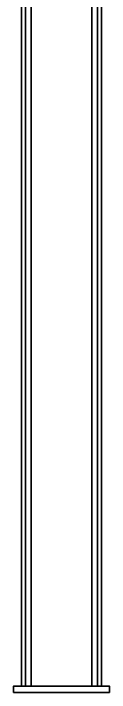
# Model space of a CAD drawing. Header units: millimetres. Extents: x -8400 to 8400, y -5940 to 5940.
# Drawn here: x -5681 to -5561, y -159 to 689 of the extents above; entities that cross this region are included whole.
import ezdxf

# ---------------------------------------------------------------- set-up
doc = ezdxf.new("R2010")
doc.units = ezdxf.units.MM
doc.layers.add('粗实线层', color=7, linetype='Continuous', lineweight=35)

msp = doc.modelspace()

# ---------------------------------------------------------------- linework, layer by layer
at = {"layer": '粗实线层', "linetype": 'Continuous', "lineweight": 35}
for points in [[(-5671.342, -151.23), (-5671.342, 4440.77)], [(-5666.342, -151.23), (-5666.342, 4440.77)], [(-5576.342, -151.23), (-5576.342, 4440.77)], [(-5571.342, 4440.77), (-5571.342, -151.23)], [(-5659.342, -151.23), (-5659.342, 1215.823)], [(-5583.342, 1215.823), (-5583.342, -151.23)]]:
    msp.add_lwpolyline(points, dxfattribs=at)
msp.add_lwpolyline([(-5561.342, -159.23), (-5681.342, -159.23), (-5681.342, -151.23), (-5561.342, -151.23)], close=True, dxfattribs=at)

doc.saveas('drawing.dxf')
